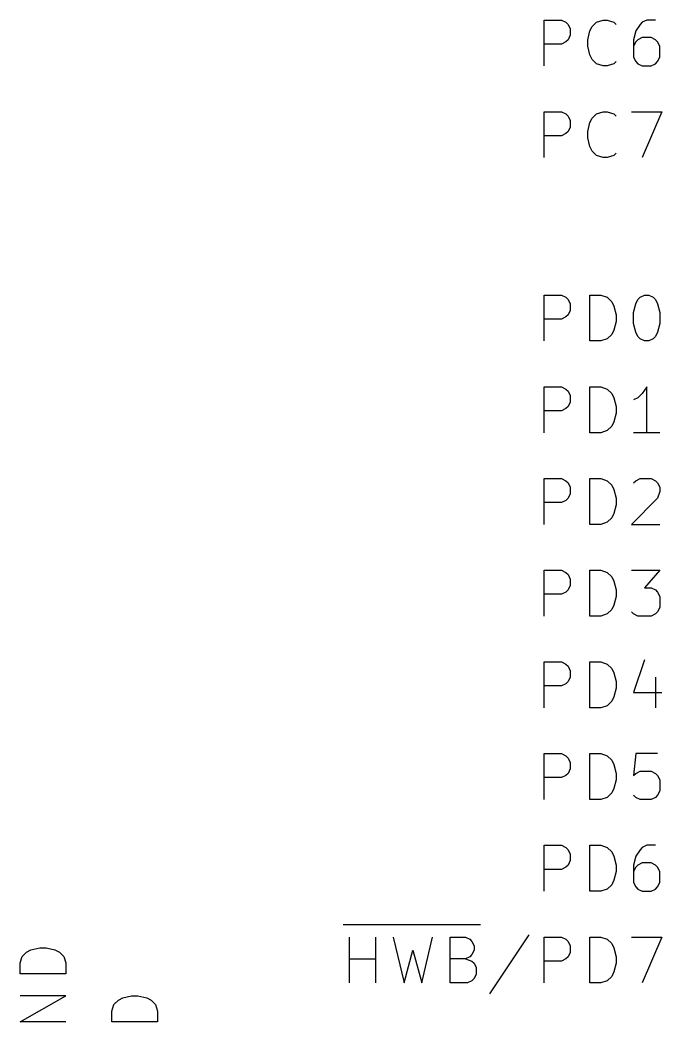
# Model space of a CAD drawing. Extents: x 0.4 to 11.3, y -7.9 to -0.4.
# Drawn here: x 6.273 to 6.973, y -5.116 to -4.023 of the extents above; entities that cross this region are included whole.
import ezdxf

# ---------------------------------------------------------------- set-up
doc = ezdxf.new("R2010")
doc.units = 0
doc.header["$MEASUREMENT"] = 0
doc.layers.add('CYAN2', color=4, linetype='CONTINUOUS')

msp = doc.modelspace()

# ---------------------------------------------------------------- linework, layer by layer
at = {"layer": 'CYAN2', "linetype": 'CONTINUOUS'}
for p, q in [((6.8443, -4.0731), (6.8443, -4.0231)), ((6.8443, -4.0231), (6.8633, -4.0231)), ((6.8443, -4.0731), (6.8443, -4.0231)), ((6.8443, -4.0231), (6.8633, -4.0231)), ((6.8633, -4.0231), (6.8681, -4.0255)), ((6.8633, -4.0231), (6.8681, -4.0255)), ((6.8681, -4.0255), (6.8705, -4.0279)), ((6.8681, -4.0255), (6.8705, -4.0279)), ((6.8705, -4.0279), (6.8729, -4.0327)), ((6.8705, -4.0279), (6.8729, -4.0327)), ((6.8943, -4.035), (6.8967, -4.0303)), ((6.8943, -4.035), (6.8967, -4.0303)), ((6.8967, -4.0303), (6.9014, -4.0255)), ((6.8967, -4.0303), (6.9014, -4.0255)), ((6.9014, -4.0255), (6.9086, -4.0231)), ((6.9014, -4.0255), (6.9086, -4.0231)), ((6.9086, -4.0231), (6.9133, -4.0231)), ((6.9086, -4.0231), (6.9133, -4.0231)), ((6.9133, -4.0231), (6.9205, -4.0255)), ((6.9133, -4.0231), (6.9205, -4.0255)), ((6.9205, -4.0255), (6.9229, -4.0279)), ((6.9205, -4.0255), (6.9229, -4.0279)), ((6.949, -4.0279), (6.9443, -4.035)), ((6.949, -4.0279), (6.9443, -4.035)), ((6.9514, -4.0255), (6.949, -4.0279)), ((6.9514, -4.0255), (6.949, -4.0279)), ((6.9562, -4.0231), (6.9514, -4.0255)), ((6.9562, -4.0231), (6.9514, -4.0255)), ((6.9657, -4.0231), (6.9562, -4.0231)), ((6.9657, -4.0231), (6.9562, -4.0231)), ((6.8729, -4.0398), (6.8705, -4.0446)), ((6.8729, -4.0398), (6.8705, -4.0446)), ((6.8729, -4.0327), (6.8729, -4.0398)), ((6.8729, -4.0327), (6.8729, -4.0398)), ((6.8919, -4.0446), (6.8943, -4.035)), ((6.8919, -4.0446), (6.8943, -4.035)), ((6.9443, -4.035), (6.9419, -4.0446)), ((6.9443, -4.035), (6.9419, -4.0446)), ((6.9514, -4.0422), (6.9467, -4.0446)), ((6.9514, -4.0422), (6.9467, -4.0446)), ((6.961, -4.0422), (6.9514, -4.0422)), ((6.961, -4.0422), (6.9514, -4.0422)), ((6.9657, -4.0446), (6.961, -4.0422)), ((6.9657, -4.0446), (6.961, -4.0422)), ((6.8633, -4.0493), (6.8443, -4.0493)), ((6.8633, -4.0493), (6.8443, -4.0493)), ((6.8681, -4.0469), (6.8633, -4.0493)), ((6.8681, -4.0469), (6.8633, -4.0493)), ((6.8705, -4.0446), (6.8681, -4.0469)), ((6.8705, -4.0446), (6.8681, -4.0469)), ((6.8919, -4.0517), (6.8919, -4.0446)), ((6.8919, -4.0517), (6.8919, -4.0446)), ((6.8943, -4.0612), (6.8919, -4.0517)), ((6.8943, -4.0612), (6.8919, -4.0517)), ((6.9419, -4.0446), (6.9419, -4.0636)), ((6.9419, -4.0446), (6.9419, -4.0636)), ((6.9443, -4.0469), (6.9419, -4.0517)), ((6.9443, -4.0469), (6.9419, -4.0517)), ((6.9467, -4.0446), (6.9443, -4.0469)), ((6.9467, -4.0446), (6.9443, -4.0469)), ((6.9681, -4.0469), (6.9657, -4.0446)), ((6.9681, -4.0469), (6.9657, -4.0446)), ((6.9705, -4.0517), (6.9681, -4.0469)), ((6.9705, -4.0517), (6.9681, -4.0469)), ((6.9705, -4.0636), (6.9705, -4.0517)), ((6.9705, -4.0636), (6.9705, -4.0517)), ((6.8967, -4.066), (6.8943, -4.0612)), ((6.8967, -4.066), (6.8943, -4.0612)), ((6.9419, -4.0636), (6.9443, -4.0684)), ((6.9419, -4.0636), (6.9443, -4.0684)), ((6.9681, -4.0684), (6.9705, -4.0636)), ((6.9681, -4.0684), (6.9705, -4.0636)), ((6.9014, -4.0708), (6.8967, -4.066)), ((6.9014, -4.0708), (6.8967, -4.066)), ((6.9086, -4.0731), (6.9014, -4.0708)), ((6.9086, -4.0731), (6.9014, -4.0708)), ((6.9133, -4.0731), (6.9086, -4.0731)), ((6.9133, -4.0731), (6.9086, -4.0731)), ((6.9205, -4.0708), (6.9133, -4.0731)), ((6.9205, -4.0708), (6.9133, -4.0731)), ((6.9229, -4.0684), (6.9205, -4.0708)), ((6.9229, -4.0684), (6.9205, -4.0708)), ((6.9443, -4.0684), (6.9467, -4.0708)), ((6.9443, -4.0684), (6.9467, -4.0708)), ((6.9467, -4.0708), (6.9514, -4.0731)), ((6.9467, -4.0708), (6.9514, -4.0731)), ((6.9514, -4.0731), (6.961, -4.0731)), ((6.9514, -4.0731), (6.961, -4.0731)), ((6.961, -4.0731), (6.9657, -4.0708)), ((6.961, -4.0731), (6.9657, -4.0708)), ((6.9657, -4.0708), (6.9681, -4.0684)), ((6.9657, -4.0708), (6.9681, -4.0684)), ((6.8443, -4.1731), (6.8443, -4.1231)), ((6.8443, -4.1231), (6.8633, -4.1231)), ((6.8443, -4.1731), (6.8443, -4.1231)), ((6.8443, -4.1231), (6.8633, -4.1231)), ((6.8633, -4.1231), (6.8681, -4.1255)), ((6.8633, -4.1231), (6.8681, -4.1255)), ((6.8681, -4.1255), (6.8705, -4.1279)), ((6.8681, -4.1255), (6.8705, -4.1279)), ((6.8705, -4.1279), (6.8729, -4.1327)), ((6.8705, -4.1279), (6.8729, -4.1327)), ((6.8967, -4.1303), (6.9014, -4.1255)), ((6.8967, -4.1303), (6.9014, -4.1255)), ((6.9014, -4.1255), (6.9086, -4.1231)), ((6.9014, -4.1255), (6.9086, -4.1231)), ((6.9086, -4.1231), (6.9133, -4.1231)), ((6.9086, -4.1231), (6.9133, -4.1231)), ((6.9133, -4.1231), (6.9205, -4.1255)), ((6.9133, -4.1231), (6.9205, -4.1255)), ((6.9205, -4.1255), (6.9229, -4.1279)), ((6.9205, -4.1255), (6.9229, -4.1279)), ((6.9395, -4.1231), (6.9729, -4.1231)), ((6.9395, -4.1231), (6.9729, -4.1231)), ((6.9729, -4.1231), (6.9514, -4.1731)), ((6.9729, -4.1231), (6.9514, -4.1731)), ((6.8729, -4.1398), (6.8705, -4.1446)), ((6.8729, -4.1398), (6.8705, -4.1446)), ((6.8729, -4.1327), (6.8729, -4.1398)), ((6.8729, -4.1327), (6.8729, -4.1398)), ((6.8919, -4.1446), (6.8943, -4.135)), ((6.8919, -4.1446), (6.8943, -4.135)), ((6.8943, -4.135), (6.8967, -4.1303)), ((6.8943, -4.135), (6.8967, -4.1303)), ((6.8633, -4.1493), (6.8443, -4.1493)), ((6.8633, -4.1493), (6.8443, -4.1493)), ((6.8681, -4.1469), (6.8633, -4.1493)), ((6.8681, -4.1469), (6.8633, -4.1493)), ((6.8705, -4.1446), (6.8681, -4.1469)), ((6.8705, -4.1446), (6.8681, -4.1469)), ((6.8919, -4.1517), (6.8919, -4.1446)), ((6.8919, -4.1517), (6.8919, -4.1446)), ((6.8943, -4.1612), (6.8919, -4.1517)), ((6.8943, -4.1612), (6.8919, -4.1517)), ((6.8967, -4.166), (6.8943, -4.1612)), ((6.8967, -4.166), (6.8943, -4.1612)), ((6.9014, -4.1708), (6.8967, -4.166)), ((6.9014, -4.1708), (6.8967, -4.166)), ((6.9086, -4.1731), (6.9014, -4.1708)), ((6.9086, -4.1731), (6.9014, -4.1708)), ((6.9133, -4.1731), (6.9086, -4.1731)), ((6.9133, -4.1731), (6.9086, -4.1731)), ((6.9205, -4.1708), (6.9133, -4.1731)), ((6.9205, -4.1708), (6.9133, -4.1731)), ((6.9229, -4.1684), (6.9205, -4.1708)), ((6.9229, -4.1684), (6.9205, -4.1708)), ((6.8443, -4.3731), (6.8443, -4.3231)), ((6.8443, -4.3231), (6.8633, -4.3231)), ((6.8443, -4.3731), (6.8443, -4.3231)), ((6.8443, -4.3231), (6.8633, -4.3231)), ((6.8633, -4.3231), (6.8681, -4.3255)), ((6.8633, -4.3231), (6.8681, -4.3255)), ((6.8681, -4.3255), (6.8705, -4.3279)), ((6.8681, -4.3255), (6.8705, -4.3279)), ((6.8943, -4.3731), (6.8943, -4.3231)), ((6.8943, -4.3231), (6.9062, -4.3231)), ((6.8943, -4.3731), (6.8943, -4.3231)), ((6.8943, -4.3231), (6.9062, -4.3231)), ((6.9062, -4.3231), (6.9133, -4.3255)), ((6.9062, -4.3231), (6.9133, -4.3255)), ((6.9133, -4.3255), (6.9181, -4.3303)), ((6.9133, -4.3255), (6.9181, -4.3303)), ((6.9467, -4.3279), (6.949, -4.3255)), ((6.9467, -4.3279), (6.949, -4.3255)), ((6.949, -4.3255), (6.9538, -4.3231)), ((6.949, -4.3255), (6.9538, -4.3231)), ((6.9538, -4.3231), (6.9586, -4.3231)), ((6.9538, -4.3231), (6.9586, -4.3231)), ((6.9586, -4.3231), (6.9633, -4.3255)), ((6.9586, -4.3231), (6.9633, -4.3255)), ((6.9633, -4.3255), (6.9657, -4.3279)), ((6.9633, -4.3255), (6.9657, -4.3279)), ((6.8705, -4.3279), (6.8729, -4.3327)), ((6.8705, -4.3279), (6.8729, -4.3327)), ((6.8729, -4.3327), (6.8729, -4.3398)), ((6.8729, -4.3327), (6.8729, -4.3398)), ((6.9181, -4.3303), (6.9205, -4.335)), ((6.9181, -4.3303), (6.9205, -4.335)), ((6.9205, -4.335), (6.9229, -4.3446)), ((6.9205, -4.335), (6.9229, -4.3446)), ((6.9419, -4.3422), (6.9443, -4.3327)), ((6.9419, -4.3422), (6.9443, -4.3327)), ((6.9443, -4.3327), (6.9467, -4.3279)), ((6.9443, -4.3327), (6.9467, -4.3279)), ((6.9657, -4.3279), (6.9681, -4.3327)), ((6.9657, -4.3279), (6.9681, -4.3327)), ((6.9681, -4.3327), (6.9705, -4.3422)), ((6.9681, -4.3327), (6.9705, -4.3422)), ((6.8681, -4.3469), (6.8633, -4.3493)), ((6.8681, -4.3469), (6.8633, -4.3493)), ((6.8705, -4.3446), (6.8681, -4.3469)), ((6.8705, -4.3446), (6.8681, -4.3469)), ((6.8729, -4.3398), (6.8705, -4.3446)), ((6.8729, -4.3398), (6.8705, -4.3446)), ((6.9229, -4.3446), (6.9229, -4.3517)), ((6.9229, -4.3446), (6.9229, -4.3517)), ((6.9419, -4.3541), (6.9419, -4.3422)), ((6.9419, -4.3541), (6.9419, -4.3422)), ((6.9705, -4.3422), (6.9705, -4.3541)), ((6.9705, -4.3422), (6.9705, -4.3541)), ((6.8633, -4.3493), (6.8443, -4.3493)), ((6.8633, -4.3493), (6.8443, -4.3493)), ((6.9229, -4.3517), (6.9205, -4.3612)), ((6.9229, -4.3517), (6.9205, -4.3612)), ((6.9443, -4.3636), (6.9419, -4.3541)), ((6.9443, -4.3636), (6.9419, -4.3541)), ((6.9705, -4.3541), (6.9681, -4.3636)), ((6.9705, -4.3541), (6.9681, -4.3636)), ((6.9181, -4.366), (6.9133, -4.3708)), ((6.9181, -4.366), (6.9133, -4.3708)), ((6.9205, -4.3612), (6.9181, -4.366)), ((6.9205, -4.3612), (6.9181, -4.366)), ((6.9467, -4.3684), (6.9443, -4.3636)), ((6.9467, -4.3684), (6.9443, -4.3636)), ((6.949, -4.3708), (6.9467, -4.3684)), ((6.949, -4.3708), (6.9467, -4.3684)), ((6.9657, -4.3684), (6.9633, -4.3708)), ((6.9657, -4.3684), (6.9633, -4.3708)), ((6.9681, -4.3636), (6.9657, -4.3684)), ((6.9681, -4.3636), (6.9657, -4.3684)), ((6.9062, -4.3731), (6.8943, -4.3731)), ((6.9062, -4.3731), (6.8943, -4.3731)), ((6.9133, -4.3708), (6.9062, -4.3731)), ((6.9133, -4.3708), (6.9062, -4.3731)), ((6.9538, -4.3731), (6.949, -4.3708)), ((6.9538, -4.3731), (6.949, -4.3708)), ((6.9586, -4.3731), (6.9538, -4.3731)), ((6.9586, -4.3731), (6.9538, -4.3731)), ((6.9633, -4.3708), (6.9586, -4.3731)), ((6.9633, -4.3708), (6.9586, -4.3731)), ((6.8443, -4.4731), (6.8443, -4.4231)), ((6.8443, -4.4231), (6.8633, -4.4231)), ((6.8443, -4.4731), (6.8443, -4.4231)), ((6.8443, -4.4231), (6.8633, -4.4231)), ((6.8633, -4.4231), (6.8681, -4.4255)), ((6.8633, -4.4231), (6.8681, -4.4255)), ((6.8943, -4.4731), (6.8943, -4.4231)), ((6.8943, -4.4231), (6.9062, -4.4231)), ((6.8943, -4.4731), (6.8943, -4.4231)), ((6.8943, -4.4231), (6.9062, -4.4231)), ((6.9062, -4.4231), (6.9133, -4.4255)), ((6.9062, -4.4231), (6.9133, -4.4255)), ((6.9562, -4.4231), (6.9514, -4.4303)), ((6.9562, -4.4231), (6.9514, -4.4303)), ((6.9562, -4.4731), (6.9562, -4.4231)), ((6.9562, -4.4731), (6.9562, -4.4231)), ((6.8681, -4.4255), (6.8705, -4.4279)), ((6.8681, -4.4255), (6.8705, -4.4279)), ((6.8705, -4.4279), (6.8729, -4.4327)), ((6.8705, -4.4279), (6.8729, -4.4327)), ((6.8729, -4.4327), (6.8729, -4.4398)), ((6.8729, -4.4327), (6.8729, -4.4398)), ((6.9133, -4.4255), (6.9181, -4.4303)), ((6.9133, -4.4255), (6.9181, -4.4303)), ((6.9181, -4.4303), (6.9205, -4.435)), ((6.9181, -4.4303), (6.9205, -4.435)), ((6.9205, -4.435), (6.9229, -4.4446)), ((6.9205, -4.435), (6.9229, -4.4446)), ((6.9467, -4.435), (6.9419, -4.4374)), ((6.9467, -4.435), (6.9419, -4.4374)), ((6.9514, -4.4303), (6.9467, -4.435)), ((6.9514, -4.4303), (6.9467, -4.435)), ((6.8705, -4.4446), (6.8681, -4.4469)), ((6.8705, -4.4446), (6.8681, -4.4469)), ((6.8729, -4.4398), (6.8705, -4.4446)), ((6.8729, -4.4398), (6.8705, -4.4446)), ((6.9229, -4.4446), (6.9229, -4.4517)), ((6.9229, -4.4446), (6.9229, -4.4517)), ((6.8633, -4.4493), (6.8443, -4.4493)), ((6.8633, -4.4493), (6.8443, -4.4493)), ((6.8681, -4.4469), (6.8633, -4.4493)), ((6.8681, -4.4469), (6.8633, -4.4493)), ((6.9229, -4.4517), (6.9205, -4.4612)), ((6.9229, -4.4517), (6.9205, -4.4612)), ((6.9181, -4.466), (6.9133, -4.4708)), ((6.9181, -4.466), (6.9133, -4.4708)), ((6.9205, -4.4612), (6.9181, -4.466)), ((6.9205, -4.4612), (6.9181, -4.466)), ((6.9062, -4.4731), (6.8943, -4.4731)), ((6.9062, -4.4731), (6.8943, -4.4731)), ((6.9133, -4.4708), (6.9062, -4.4731)), ((6.9133, -4.4708), (6.9062, -4.4731)), ((6.9705, -4.4731), (6.9419, -4.4731)), ((6.9705, -4.4731), (6.9419, -4.4731)), ((6.8443, -4.5731), (6.8443, -4.5231)), ((6.8443, -4.5231), (6.8633, -4.5231)), ((6.8443, -4.5731), (6.8443, -4.5231)), ((6.8443, -4.5231), (6.8633, -4.5231)), ((6.8633, -4.5231), (6.8681, -4.5255)), ((6.8633, -4.5231), (6.8681, -4.5255)), ((6.8943, -4.5731), (6.8943, -4.5231)), ((6.8943, -4.5231), (6.9062, -4.5231)), ((6.8943, -4.5731), (6.8943, -4.5231)), ((6.8943, -4.5231), (6.9062, -4.5231)), ((6.9062, -4.5231), (6.9133, -4.5255)), ((6.9062, -4.5231), (6.9133, -4.5255)), ((6.9443, -4.5255), (6.949, -4.5231)), ((6.9443, -4.5255), (6.949, -4.5231)), ((6.949, -4.5231), (6.961, -4.5231)), ((6.949, -4.5231), (6.961, -4.5231)), ((6.961, -4.5231), (6.9657, -4.5255)), ((6.961, -4.5231), (6.9657, -4.5255)), ((6.8681, -4.5255), (6.8705, -4.5279)), ((6.8681, -4.5255), (6.8705, -4.5279)), ((6.8705, -4.5279), (6.8729, -4.5327)), ((6.8705, -4.5279), (6.8729, -4.5327)), ((6.8729, -4.5327), (6.8729, -4.5398)), ((6.8729, -4.5327), (6.8729, -4.5398)), ((6.9133, -4.5255), (6.9181, -4.5303)), ((6.9133, -4.5255), (6.9181, -4.5303)), ((6.9181, -4.5303), (6.9205, -4.535)), ((6.9181, -4.5303), (6.9205, -4.535)), ((6.9419, -4.5279), (6.9443, -4.5255)), ((6.9419, -4.5279), (6.9443, -4.5255)), ((6.9657, -4.5255), (6.9681, -4.5279)), ((6.9657, -4.5255), (6.9681, -4.5279)), ((6.9681, -4.5279), (6.9705, -4.5327)), ((6.9681, -4.5279), (6.9705, -4.5327)), ((6.9705, -4.5327), (6.9705, -4.5374)), ((6.9705, -4.5327), (6.9705, -4.5374)), ((6.8705, -4.5446), (6.8681, -4.5469)), ((6.8705, -4.5446), (6.8681, -4.5469)), ((6.8729, -4.5398), (6.8705, -4.5446)), ((6.8729, -4.5398), (6.8705, -4.5446)), ((6.9205, -4.535), (6.9229, -4.5446)), ((6.9205, -4.535), (6.9229, -4.5446)), ((6.9229, -4.5446), (6.9229, -4.5517)), ((6.9229, -4.5446), (6.9229, -4.5517)), ((6.9681, -4.5446), (6.9395, -4.5731)), ((6.9681, -4.5446), (6.9395, -4.5731)), ((6.9705, -4.5374), (6.9681, -4.5446)), ((6.9705, -4.5374), (6.9681, -4.5446)), ((6.8633, -4.5493), (6.8443, -4.5493)), ((6.8633, -4.5493), (6.8443, -4.5493)), ((6.8681, -4.5469), (6.8633, -4.5493)), ((6.8681, -4.5469), (6.8633, -4.5493)), ((6.9229, -4.5517), (6.9205, -4.5612)), ((6.9229, -4.5517), (6.9205, -4.5612)), ((6.9181, -4.566), (6.9133, -4.5708)), ((6.9181, -4.566), (6.9133, -4.5708)), ((6.9205, -4.5612), (6.9181, -4.566)), ((6.9205, -4.5612), (6.9181, -4.566)), ((6.9062, -4.5731), (6.8943, -4.5731)), ((6.9062, -4.5731), (6.8943, -4.5731)), ((6.9133, -4.5708), (6.9062, -4.5731)), ((6.9133, -4.5708), (6.9062, -4.5731)), ((6.9395, -4.5731), (6.9705, -4.5731)), ((6.9395, -4.5731), (6.9705, -4.5731)), ((6.8443, -4.6731), (6.8443, -4.6231)), ((6.8443, -4.6231), (6.8633, -4.6231)), ((6.8443, -4.6731), (6.8443, -4.6231)), ((6.8443, -4.6231), (6.8633, -4.6231)), ((6.8633, -4.6231), (6.8681, -4.6255)), ((6.8633, -4.6231), (6.8681, -4.6255)), ((6.8681, -4.6255), (6.8705, -4.6279)), ((6.8681, -4.6255), (6.8705, -4.6279)), ((6.8705, -4.6279), (6.8729, -4.6327)), ((6.8705, -4.6279), (6.8729, -4.6327)), ((6.8943, -4.6731), (6.8943, -4.6231)), ((6.8943, -4.6231), (6.9062, -4.6231)), ((6.8943, -4.6731), (6.8943, -4.6231)), ((6.8943, -4.6231), (6.9062, -4.6231)), ((6.9062, -4.6231), (6.9133, -4.6255)), ((6.9062, -4.6231), (6.9133, -4.6255)), ((6.9133, -4.6255), (6.9181, -4.6303)), ((6.9133, -4.6255), (6.9181, -4.6303)), ((6.9181, -4.6303), (6.9205, -4.635)), ((6.9181, -4.6303), (6.9205, -4.635)), ((6.9395, -4.6231), (6.9705, -4.6231)), ((6.9395, -4.6231), (6.9705, -4.6231)), ((6.9705, -4.6231), (6.9538, -4.6422)), ((6.9705, -4.6231), (6.9538, -4.6422)), ((6.8729, -4.6398), (6.8705, -4.6446)), ((6.8729, -4.6398), (6.8705, -4.6446)), ((6.8729, -4.6327), (6.8729, -4.6398)), ((6.8729, -4.6327), (6.8729, -4.6398)), ((6.9205, -4.635), (6.9229, -4.6446)), ((6.9205, -4.635), (6.9229, -4.6446)), ((6.9538, -4.6422), (6.961, -4.6422)), ((6.9538, -4.6422), (6.961, -4.6422)), ((6.961, -4.6422), (6.9657, -4.6446)), ((6.961, -4.6422), (6.9657, -4.6446)), ((6.8633, -4.6493), (6.8443, -4.6493)), ((6.8633, -4.6493), (6.8443, -4.6493)), ((6.8681, -4.6469), (6.8633, -4.6493)), ((6.8681, -4.6469), (6.8633, -4.6493)), ((6.8705, -4.6446), (6.8681, -4.6469)), ((6.8705, -4.6446), (6.8681, -4.6469)), ((6.9229, -4.6517), (6.9205, -4.6612)), ((6.9229, -4.6517), (6.9205, -4.6612)), ((6.9229, -4.6446), (6.9229, -4.6517)), ((6.9229, -4.6446), (6.9229, -4.6517)), ((6.9657, -4.6446), (6.9681, -4.6469)), ((6.9657, -4.6446), (6.9681, -4.6469)), ((6.9681, -4.6469), (6.9705, -4.6517)), ((6.9681, -4.6469), (6.9705, -4.6517)), ((6.9705, -4.6517), (6.9705, -4.6636)), ((6.9705, -4.6517), (6.9705, -4.6636)), ((6.9205, -4.6612), (6.9181, -4.666)), ((6.9205, -4.6612), (6.9181, -4.666)), ((6.9705, -4.6636), (6.9681, -4.6684)), ((6.9705, -4.6636), (6.9681, -4.6684)), ((6.9062, -4.6731), (6.8943, -4.6731)), ((6.9062, -4.6731), (6.8943, -4.6731)), ((6.9133, -4.6708), (6.9062, -4.6731)), ((6.9133, -4.6708), (6.9062, -4.6731)), ((6.9181, -4.666), (6.9133, -4.6708)), ((6.9181, -4.666), (6.9133, -4.6708)), ((6.9419, -4.6708), (6.9395, -4.6684)), ((6.9419, -4.6708), (6.9395, -4.6684)), ((6.9467, -4.6731), (6.9419, -4.6708)), ((6.9467, -4.6731), (6.9419, -4.6708)), ((6.961, -4.6731), (6.9467, -4.6731)), ((6.961, -4.6731), (6.9467, -4.6731)), ((6.9657, -4.6708), (6.961, -4.6731)), ((6.9657, -4.6708), (6.961, -4.6731)), ((6.9681, -4.6684), (6.9657, -4.6708)), ((6.9681, -4.6684), (6.9657, -4.6708)), ((6.8443, -4.7731), (6.8443, -4.7231)), ((6.8443, -4.7231), (6.8633, -4.7231)), ((6.8443, -4.7731), (6.8443, -4.7231)), ((6.8443, -4.7231), (6.8633, -4.7231)), ((6.8633, -4.7231), (6.8681, -4.7255)), ((6.8633, -4.7231), (6.8681, -4.7255)), ((6.8681, -4.7255), (6.8705, -4.7279)), ((6.8681, -4.7255), (6.8705, -4.7279)), ((6.8705, -4.7279), (6.8729, -4.7327)), ((6.8705, -4.7279), (6.8729, -4.7327)), ((6.8943, -4.7731), (6.8943, -4.7231)), ((6.8943, -4.7231), (6.9062, -4.7231)), ((6.8943, -4.7731), (6.8943, -4.7231)), ((6.8943, -4.7231), (6.9062, -4.7231)), ((6.9062, -4.7231), (6.9133, -4.7255)), ((6.9062, -4.7231), (6.9133, -4.7255)), ((6.9133, -4.7255), (6.9181, -4.7303)), ((6.9133, -4.7255), (6.9181, -4.7303)), ((6.9181, -4.7303), (6.9205, -4.735)), ((6.9181, -4.7303), (6.9205, -4.735)), ((6.9538, -4.7208), (6.9419, -4.7565)), ((6.9538, -4.7208), (6.9419, -4.7565)), ((6.8729, -4.7398), (6.8705, -4.7446)), ((6.8729, -4.7398), (6.8705, -4.7446)), ((6.8729, -4.7327), (6.8729, -4.7398)), ((6.8729, -4.7327), (6.8729, -4.7398)), ((6.9205, -4.735), (6.9229, -4.7446)), ((6.9205, -4.735), (6.9229, -4.7446)), ((6.9657, -4.7398), (6.9657, -4.7731)), ((6.9657, -4.7398), (6.9657, -4.7731)), ((6.8633, -4.7493), (6.8443, -4.7493)), ((6.8633, -4.7493), (6.8443, -4.7493)), ((6.8681, -4.7469), (6.8633, -4.7493)), ((6.8681, -4.7469), (6.8633, -4.7493)), ((6.8705, -4.7446), (6.8681, -4.7469)), ((6.8705, -4.7446), (6.8681, -4.7469)), ((6.9229, -4.7517), (6.9205, -4.7612)), ((6.9229, -4.7517), (6.9205, -4.7612)), ((6.9229, -4.7446), (6.9229, -4.7517)), ((6.9229, -4.7446), (6.9229, -4.7517)), ((6.9205, -4.7612), (6.9181, -4.766)), ((6.9205, -4.7612), (6.9181, -4.766)), ((6.9419, -4.7565), (6.9729, -4.7565)), ((6.9419, -4.7565), (6.9729, -4.7565)), ((6.9062, -4.7731), (6.8943, -4.7731)), ((6.9062, -4.7731), (6.8943, -4.7731)), ((6.9133, -4.7708), (6.9062, -4.7731)), ((6.9133, -4.7708), (6.9062, -4.7731)), ((6.9181, -4.766), (6.9133, -4.7708)), ((6.9181, -4.766), (6.9133, -4.7708)), ((6.8443, -4.8731), (6.8443, -4.8231)), ((6.8443, -4.8231), (6.8633, -4.8231)), ((6.8443, -4.8731), (6.8443, -4.8231)), ((6.8443, -4.8231), (6.8633, -4.8231)), ((6.8633, -4.8231), (6.8681, -4.8255)), ((6.8633, -4.8231), (6.8681, -4.8255)), ((6.8681, -4.8255), (6.8705, -4.8279)), ((6.8681, -4.8255), (6.8705, -4.8279)), ((6.8705, -4.8279), (6.8729, -4.8327)), ((6.8705, -4.8279), (6.8729, -4.8327)), ((6.8943, -4.8731), (6.8943, -4.8231)), ((6.8943, -4.8231), (6.9062, -4.8231)), ((6.8943, -4.8731), (6.8943, -4.8231)), ((6.8943, -4.8231), (6.9062, -4.8231)), ((6.9062, -4.8231), (6.9133, -4.8255)), ((6.9062, -4.8231), (6.9133, -4.8255)), ((6.9133, -4.8255), (6.9181, -4.8303)), ((6.9133, -4.8255), (6.9181, -4.8303)), ((6.9443, -4.8231), (6.9419, -4.8469)), ((6.9443, -4.8231), (6.9419, -4.8469)), ((6.9681, -4.8231), (6.9443, -4.8231)), ((6.9681, -4.8231), (6.9443, -4.8231)), ((6.8729, -4.8398), (6.8705, -4.8446)), ((6.8729, -4.8398), (6.8705, -4.8446)), ((6.8729, -4.8327), (6.8729, -4.8398)), ((6.8729, -4.8327), (6.8729, -4.8398)), ((6.9181, -4.8303), (6.9205, -4.835)), ((6.9181, -4.8303), (6.9205, -4.835)), ((6.9205, -4.835), (6.9229, -4.8446)), ((6.9205, -4.835), (6.9229, -4.8446)), ((6.8633, -4.8493), (6.8443, -4.8493)), ((6.8633, -4.8493), (6.8443, -4.8493)), ((6.8681, -4.8469), (6.8633, -4.8493)), ((6.8681, -4.8469), (6.8633, -4.8493)), ((6.8705, -4.8446), (6.8681, -4.8469)), ((6.8705, -4.8446), (6.8681, -4.8469)), ((6.9229, -4.8446), (6.9229, -4.8517)), ((6.9229, -4.8446), (6.9229, -4.8517)), ((6.9419, -4.8469), (6.9443, -4.8446)), ((6.9419, -4.8469), (6.9443, -4.8446)), ((6.9443, -4.8446), (6.949, -4.8422)), ((6.9443, -4.8446), (6.949, -4.8422)), ((6.949, -4.8422), (6.961, -4.8422)), ((6.949, -4.8422), (6.961, -4.8422)), ((6.961, -4.8422), (6.9657, -4.8446)), ((6.961, -4.8422), (6.9657, -4.8446)), ((6.9657, -4.8446), (6.9681, -4.8469)), ((6.9657, -4.8446), (6.9681, -4.8469)), ((6.9681, -4.8469), (6.9705, -4.8517)), ((6.9681, -4.8469), (6.9705, -4.8517)), ((6.9205, -4.8612), (6.9181, -4.866)), ((6.9205, -4.8612), (6.9181, -4.866)), ((6.9229, -4.8517), (6.9205, -4.8612)), ((6.9229, -4.8517), (6.9205, -4.8612)), ((6.9705, -4.8517), (6.9705, -4.8636)), ((6.9705, -4.8517), (6.9705, -4.8636)), ((6.9133, -4.8708), (6.9062, -4.8731)), ((6.9133, -4.8708), (6.9062, -4.8731)), ((6.9181, -4.866), (6.9133, -4.8708)), ((6.9181, -4.866), (6.9133, -4.8708)), ((6.9443, -4.8708), (6.9419, -4.8684)), ((6.9443, -4.8708), (6.9419, -4.8684)), ((6.949, -4.8731), (6.9443, -4.8708)), ((6.949, -4.8731), (6.9443, -4.8708)), ((6.9657, -4.8708), (6.961, -4.8731)), ((6.9657, -4.8708), (6.961, -4.8731)), ((6.9681, -4.8684), (6.9657, -4.8708)), ((6.9681, -4.8684), (6.9657, -4.8708)), ((6.9705, -4.8636), (6.9681, -4.8684)), ((6.9705, -4.8636), (6.9681, -4.8684)), ((6.9062, -4.8731), (6.8943, -4.8731)), ((6.9062, -4.8731), (6.8943, -4.8731)), ((6.961, -4.8731), (6.949, -4.8731)), ((6.961, -4.8731), (6.949, -4.8731)), ((6.8443, -4.9731), (6.8443, -4.9231)), ((6.8443, -4.9231), (6.8633, -4.9231)), ((6.8443, -4.9731), (6.8443, -4.9231)), ((6.8443, -4.9231), (6.8633, -4.9231)), ((6.8633, -4.9231), (6.8681, -4.9255)), ((6.8633, -4.9231), (6.8681, -4.9255)), ((6.8681, -4.9255), (6.8705, -4.9279)), ((6.8681, -4.9255), (6.8705, -4.9279)), ((6.8943, -4.9731), (6.8943, -4.9231)), ((6.8943, -4.9231), (6.9062, -4.9231)), ((6.8943, -4.9731), (6.8943, -4.9231)), ((6.8943, -4.9231), (6.9062, -4.9231)), ((6.9062, -4.9231), (6.9133, -4.9255)), ((6.9062, -4.9231), (6.9133, -4.9255)), ((6.9133, -4.9255), (6.9181, -4.9303)), ((6.9133, -4.9255), (6.9181, -4.9303)), ((6.9514, -4.9255), (6.949, -4.9279)), ((6.9514, -4.9255), (6.949, -4.9279)), ((6.9562, -4.9231), (6.9514, -4.9255)), ((6.9562, -4.9231), (6.9514, -4.9255)), ((6.9657, -4.9231), (6.9562, -4.9231)), ((6.9657, -4.9231), (6.9562, -4.9231)), ((6.8705, -4.9279), (6.8729, -4.9327)), ((6.8705, -4.9279), (6.8729, -4.9327)), ((6.8729, -4.9327), (6.8729, -4.9398)), ((6.8729, -4.9327), (6.8729, -4.9398)), ((6.9181, -4.9303), (6.9205, -4.935)), ((6.9181, -4.9303), (6.9205, -4.935)), ((6.9205, -4.935), (6.9229, -4.9446)), ((6.9205, -4.935), (6.9229, -4.9446)), ((6.9443, -4.935), (6.9419, -4.9446)), ((6.9443, -4.935), (6.9419, -4.9446)), ((6.949, -4.9279), (6.9443, -4.935)), ((6.949, -4.9279), (6.9443, -4.935)), ((6.8633, -4.9493), (6.8443, -4.9493)), ((6.8633, -4.9493), (6.8443, -4.9493)), ((6.8681, -4.9469), (6.8633, -4.9493)), ((6.8681, -4.9469), (6.8633, -4.9493)), ((6.8705, -4.9446), (6.8681, -4.9469)), ((6.8705, -4.9446), (6.8681, -4.9469)), ((6.8729, -4.9398), (6.8705, -4.9446)), ((6.8729, -4.9398), (6.8705, -4.9446)), ((6.9229, -4.9446), (6.9229, -4.9517)), ((6.9229, -4.9446), (6.9229, -4.9517)), ((6.9419, -4.9446), (6.9419, -4.9636)), ((6.9419, -4.9446), (6.9419, -4.9636)), ((6.9443, -4.9469), (6.9419, -4.9517)), ((6.9443, -4.9469), (6.9419, -4.9517)), ((6.9467, -4.9446), (6.9443, -4.9469)), ((6.9467, -4.9446), (6.9443, -4.9469)), ((6.9514, -4.9422), (6.9467, -4.9446)), ((6.9514, -4.9422), (6.9467, -4.9446)), ((6.961, -4.9422), (6.9514, -4.9422)), ((6.961, -4.9422), (6.9514, -4.9422)), ((6.9657, -4.9446), (6.961, -4.9422)), ((6.9657, -4.9446), (6.961, -4.9422)), ((6.9681, -4.9469), (6.9657, -4.9446)), ((6.9681, -4.9469), (6.9657, -4.9446)), ((6.9705, -4.9517), (6.9681, -4.9469)), ((6.9705, -4.9517), (6.9681, -4.9469)), ((6.9229, -4.9517), (6.9205, -4.9612)), ((6.9229, -4.9517), (6.9205, -4.9612)), ((6.9705, -4.9636), (6.9705, -4.9517)), ((6.9705, -4.9636), (6.9705, -4.9517)), ((6.9133, -4.9708), (6.9062, -4.9731)), ((6.9133, -4.9708), (6.9062, -4.9731)), ((6.9181, -4.966), (6.9133, -4.9708)), ((6.9181, -4.966), (6.9133, -4.9708)), ((6.9205, -4.9612), (6.9181, -4.966)), ((6.9205, -4.9612), (6.9181, -4.966)), ((6.9419, -4.9636), (6.9443, -4.9684)), ((6.9419, -4.9636), (6.9443, -4.9684)), ((6.9443, -4.9684), (6.9467, -4.9708)), ((6.9443, -4.9684), (6.9467, -4.9708)), ((6.9467, -4.9708), (6.9514, -4.9731)), ((6.9467, -4.9708), (6.9514, -4.9731)), ((6.961, -4.9731), (6.9657, -4.9708)), ((6.961, -4.9731), (6.9657, -4.9708)), ((6.9657, -4.9708), (6.9681, -4.9684)), ((6.9657, -4.9708), (6.9681, -4.9684)), ((6.9681, -4.9684), (6.9705, -4.9636)), ((6.9681, -4.9684), (6.9705, -4.9636)), ((6.9062, -4.9731), (6.8943, -4.9731)), ((6.9062, -4.9731), (6.8943, -4.9731)), ((6.9514, -4.9731), (6.961, -4.9731)), ((6.9514, -4.9731), (6.961, -4.9731)), ((6.6255, -5.0093), (6.775, -5.0093)), ((6.6255, -5.0093), (6.775, -5.0093)), ((6.6324, -5.0731), (6.6324, -5.0231)), ((6.6324, -5.0731), (6.6324, -5.0231)), ((6.6609, -5.0731), (6.6609, -5.0231)), ((6.6609, -5.0731), (6.6609, -5.0231)), ((6.68, -5.0231), (6.6919, -5.0731)), ((6.68, -5.0231), (6.6919, -5.0731)), ((6.711, -5.0731), (6.7229, -5.0231)), ((6.711, -5.0731), (6.7229, -5.0231)), ((6.7419, -5.0731), (6.7419, -5.0231)), ((6.7419, -5.0231), (6.7586, -5.0231)), ((6.7419, -5.0731), (6.7419, -5.0231)), ((6.7419, -5.0231), (6.7586, -5.0231)), ((6.7586, -5.0231), (6.7633, -5.0255)), ((6.7586, -5.0231), (6.7633, -5.0255)), ((6.7633, -5.0255), (6.7657, -5.0279)), ((6.7633, -5.0255), (6.7657, -5.0279)), ((6.8276, -5.0208), (6.7848, -5.085)), ((6.8276, -5.0208), (6.7848, -5.085)), ((6.8443, -5.0731), (6.8443, -5.0231)), ((6.8443, -5.0231), (6.8633, -5.0231)), ((6.8443, -5.0731), (6.8443, -5.0231)), ((6.8443, -5.0231), (6.8633, -5.0231)), ((6.8633, -5.0231), (6.8681, -5.0255)), ((6.8633, -5.0231), (6.8681, -5.0255)), ((6.8681, -5.0255), (6.8705, -5.0279)), ((6.8681, -5.0255), (6.8705, -5.0279)), ((6.8943, -5.0731), (6.8943, -5.0231)), ((6.8943, -5.0231), (6.9062, -5.0231)), ((6.8943, -5.0731), (6.8943, -5.0231)), ((6.8943, -5.0231), (6.9062, -5.0231)), ((6.9062, -5.0231), (6.9133, -5.0255)), ((6.9062, -5.0231), (6.9133, -5.0255)), ((6.9133, -5.0255), (6.9181, -5.0303)), ((6.9133, -5.0255), (6.9181, -5.0303)), ((6.9395, -5.0231), (6.9729, -5.0231)), ((6.9395, -5.0231), (6.9729, -5.0231)), ((6.9729, -5.0231), (6.9514, -5.0731)), ((6.9729, -5.0231), (6.9514, -5.0731)), ((6.285, -5.0371), (6.2946, -5.0348)), ((6.285, -5.0371), (6.2946, -5.0348)), ((6.2946, -5.0348), (6.3017, -5.0348)), ((6.2946, -5.0348), (6.3017, -5.0348)), ((6.3017, -5.0348), (6.3112, -5.0371)), ((6.3017, -5.0348), (6.3112, -5.0371)), ((6.7657, -5.0279), (6.7681, -5.0327)), ((6.7657, -5.0279), (6.7681, -5.0327)), ((6.7681, -5.0327), (6.7681, -5.0374)), ((6.7681, -5.0327), (6.7681, -5.0374)), ((6.8705, -5.0279), (6.8729, -5.0327)), ((6.8705, -5.0279), (6.8729, -5.0327)), ((6.8729, -5.0327), (6.8729, -5.0398)), ((6.8729, -5.0327), (6.8729, -5.0398)), ((6.9181, -5.0303), (6.9205, -5.035)), ((6.9181, -5.0303), (6.9205, -5.035)), ((6.9205, -5.035), (6.9229, -5.0446)), ((6.9205, -5.035), (6.9229, -5.0446)), ((6.2731, -5.0514), (6.2755, -5.0443)), ((6.2731, -5.0514), (6.2755, -5.0443)), ((6.2755, -5.0443), (6.2803, -5.0395)), ((6.2755, -5.0443), (6.2803, -5.0395)), ((6.2803, -5.0395), (6.285, -5.0371)), ((6.2803, -5.0395), (6.285, -5.0371)), ((6.3112, -5.0371), (6.316, -5.0395)), ((6.3112, -5.0371), (6.316, -5.0395)), ((6.316, -5.0395), (6.3208, -5.0443)), ((6.316, -5.0395), (6.3208, -5.0443)), ((6.3208, -5.0443), (6.3231, -5.0514)), ((6.3208, -5.0443), (6.3231, -5.0514)), ((6.6324, -5.0469), (6.6609, -5.0469)), ((6.6324, -5.0469), (6.6609, -5.0469)), ((6.6919, -5.0731), (6.7014, -5.0374)), ((6.6919, -5.0731), (6.7014, -5.0374)), ((6.7014, -5.0374), (6.711, -5.0731)), ((6.7014, -5.0374), (6.711, -5.0731)), ((6.7586, -5.0469), (6.7419, -5.0469)), ((6.7586, -5.0469), (6.7419, -5.0469)), ((6.7633, -5.0446), (6.7586, -5.0469)), ((6.7633, -5.0446), (6.7586, -5.0469)), ((6.7586, -5.0469), (6.7657, -5.0493)), ((6.7586, -5.0469), (6.7657, -5.0493)), ((6.7657, -5.0422), (6.7633, -5.0446)), ((6.7657, -5.0422), (6.7633, -5.0446)), ((6.7681, -5.0374), (6.7657, -5.0422)), ((6.7681, -5.0374), (6.7657, -5.0422)), ((6.8681, -5.0469), (6.8633, -5.0493)), ((6.8681, -5.0469), (6.8633, -5.0493)), ((6.8705, -5.0446), (6.8681, -5.0469)), ((6.8705, -5.0446), (6.8681, -5.0469)), ((6.8729, -5.0398), (6.8705, -5.0446)), ((6.8729, -5.0398), (6.8705, -5.0446)), ((6.9229, -5.0446), (6.9229, -5.0517)), ((6.9229, -5.0446), (6.9229, -5.0517)), ((6.2731, -5.0633), (6.2731, -5.0514)), ((6.2731, -5.0633), (6.2731, -5.0514)), ((6.3231, -5.0514), (6.3231, -5.0633)), ((6.3231, -5.0514), (6.3231, -5.0633)), ((6.7657, -5.0493), (6.7681, -5.0517)), ((6.7657, -5.0493), (6.7681, -5.0517)), ((6.7681, -5.0517), (6.7705, -5.0565)), ((6.7681, -5.0517), (6.7705, -5.0565)), ((6.7705, -5.0565), (6.7705, -5.0636)), ((6.7705, -5.0565), (6.7705, -5.0636)), ((6.8633, -5.0493), (6.8443, -5.0493)), ((6.8633, -5.0493), (6.8443, -5.0493)), ((6.9229, -5.0517), (6.9205, -5.0612)), ((6.9229, -5.0517), (6.9205, -5.0612)), ((6.3231, -5.0633), (6.2731, -5.0633)), ((6.3231, -5.0633), (6.2731, -5.0633)), ((6.7681, -5.0684), (6.7657, -5.0708)), ((6.7681, -5.0684), (6.7657, -5.0708)), ((6.7705, -5.0636), (6.7681, -5.0684)), ((6.7705, -5.0636), (6.7681, -5.0684)), ((6.9181, -5.066), (6.9133, -5.0708)), ((6.9181, -5.066), (6.9133, -5.0708)), ((6.9205, -5.0612), (6.9181, -5.066)), ((6.9205, -5.0612), (6.9181, -5.066)), ((6.7609, -5.0731), (6.7419, -5.0731)), ((6.7609, -5.0731), (6.7419, -5.0731)), ((6.7657, -5.0708), (6.7609, -5.0731)), ((6.7657, -5.0708), (6.7609, -5.0731)), ((6.9062, -5.0731), (6.8943, -5.0731)), ((6.9062, -5.0731), (6.8943, -5.0731)), ((6.9133, -5.0708), (6.9062, -5.0731)), ((6.9133, -5.0708), (6.9062, -5.0731)), ((6.2731, -5.1157), (6.3231, -5.0871)), ((6.3231, -5.0871), (6.2731, -5.0871)), ((6.2731, -5.1157), (6.3231, -5.0871)), ((6.3231, -5.0871), (6.2731, -5.0871)), ((6.3803, -5.0919), (6.385, -5.0895)), ((6.3803, -5.0919), (6.385, -5.0895)), ((6.385, -5.0895), (6.3946, -5.0871)), ((6.385, -5.0895), (6.3946, -5.0871)), ((6.3946, -5.0871), (6.4017, -5.0871)), ((6.3946, -5.0871), (6.4017, -5.0871)), ((6.4017, -5.0871), (6.4112, -5.0895)), ((6.4017, -5.0871), (6.4112, -5.0895)), ((6.4112, -5.0895), (6.416, -5.0919)), ((6.4112, -5.0895), (6.416, -5.0919)), ((6.3731, -5.1038), (6.3755, -5.0967)), ((6.3731, -5.1038), (6.3755, -5.0967)), ((6.3755, -5.0967), (6.3803, -5.0919)), ((6.3755, -5.0967), (6.3803, -5.0919)), ((6.416, -5.0919), (6.4208, -5.0967)), ((6.416, -5.0919), (6.4208, -5.0967)), ((6.4208, -5.0967), (6.4231, -5.1038)), ((6.4208, -5.0967), (6.4231, -5.1038)), ((6.3731, -5.1157), (6.3731, -5.1038)), ((6.3731, -5.1157), (6.3731, -5.1038)), ((6.4231, -5.1038), (6.4231, -5.1157)), ((6.4231, -5.1038), (6.4231, -5.1157)), ((6.3231, -5.1157), (6.2731, -5.1157)), ((6.3231, -5.1157), (6.2731, -5.1157)), ((6.4231, -5.1157), (6.3731, -5.1157)), ((6.4231, -5.1157), (6.3731, -5.1157))]:
    msp.add_line(p, q, dxfattribs=at)

doc.saveas('drawing.dxf')
